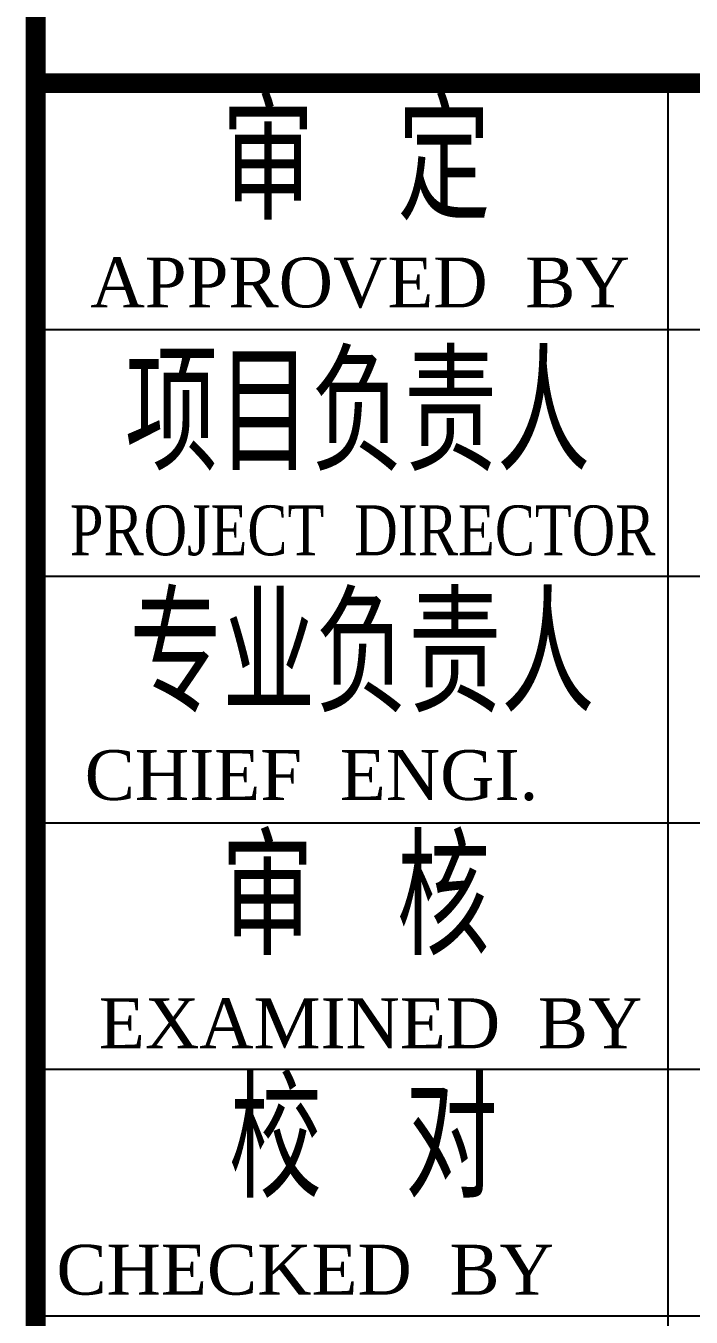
# Model space of a CAD drawing. Extents: x 14207793 to 14719554, y -1675802 to -1228715.
# Drawn here: x 14510800 to 14512803, y -1405236 to -1401348 of the extents above; entities that cross this region are included whole.
import ezdxf

# ---------------------------------------------------------------- set-up
doc = ezdxf.new("R2010")
doc.units = 0
doc.header["$LTSCALE"] = 500
doc.header["$MEASUREMENT"] = 0
doc.layers.get('0').update_dxf_attribs({"linetype": 'CONTINUOUS'})
doc.layers.add('PUB_TITLE', color=4, linetype='CONTINUOUS')
doc.styles.add('GHF', font='TIMES.TTF')
doc.styles.add('HZ', font='txt', dxfattribs={"width": 0.8, "bigfont": 'hztxt'})

msp = doc.modelspace()

# ---------------------------------------------------------------- linework, layer by layer
at = {"color": 4, "const_width": 59.39}
msp.add_lwpolyline([(14515830, -1417567.5), (14510830, -1417567.5), (14510830, -1385308.58), (14515830, -1385308.58)], close=True, dxfattribs=at)
at = {"layer": 'PUB_TITLE'}
for p, q in [((14512732.83, -1401503.35, -1000), (14512732.83, -1407443.88, -1000)), ((14510830, -1402262.6), (14515830, -1402262.6, -1000)), ((14510830, -1403004.95), (14515830, -1403004.95, -1000)), ((14510830, -1403747.3), (14515830, -1403747.3, -1000)), ((14510830, -1404489.65), (14515830, -1404489.65, -1000)), ((14510830, -1405232), (14515830, -1405232, -1000))]:
    msp.add_line(p, q, dxfattribs=at)
at = {"layer": 'PUB_TITLE', "const_width": 59.39}
msp.add_lwpolyline([(14510830, -1401520.25), (14515830, -1401520.25), (14515830, -1407459.05), (14510830, -1407459.05)], close=True, dxfattribs=at)

# ---------------------------------------------------------------- texts
at = {"color": 2, "width": 0.8}
for s, height, style, p in [('审 定', 350, 'HZ', (14511389.71, -1401932.57, -2000)), ('项目负责人', 350, 'HZ', (14511098.98, -1402687.95, -2000)), ('PROJECT  DIRECTOR', 150, 'GHF', (14510933.23, -1402941.92)), ('专业负责人', 350, 'HZ', (14511111.79, -1403414.92, -2000)), ('审 核', 350, 'HZ', (14511387.8, -1404146.27, 295.35)), ('校 对', 350, 'HZ', (14511411.94, -1404876.71, -2000))]:
    msp.add_text(s, height=height, dxfattribs=dict(at, style=style)).set_placement(p)
at = {"color": 2, "style": 'GHF'}
for s, p in [('APPROVED  BY', (14510994.7, -1402195.5)), ('CHIEF  ENGI.', (14510977.6, -1403678.79, -1000)), ('EXAMINED  BY', (14511020.21, -1404426.35)), ('CHECKED  BY', (14510892.44, -1405168.25, -1000))]:
    msp.add_text(s, height=150, dxfattribs=at).set_placement(p)

doc.saveas('drawing.dxf')
